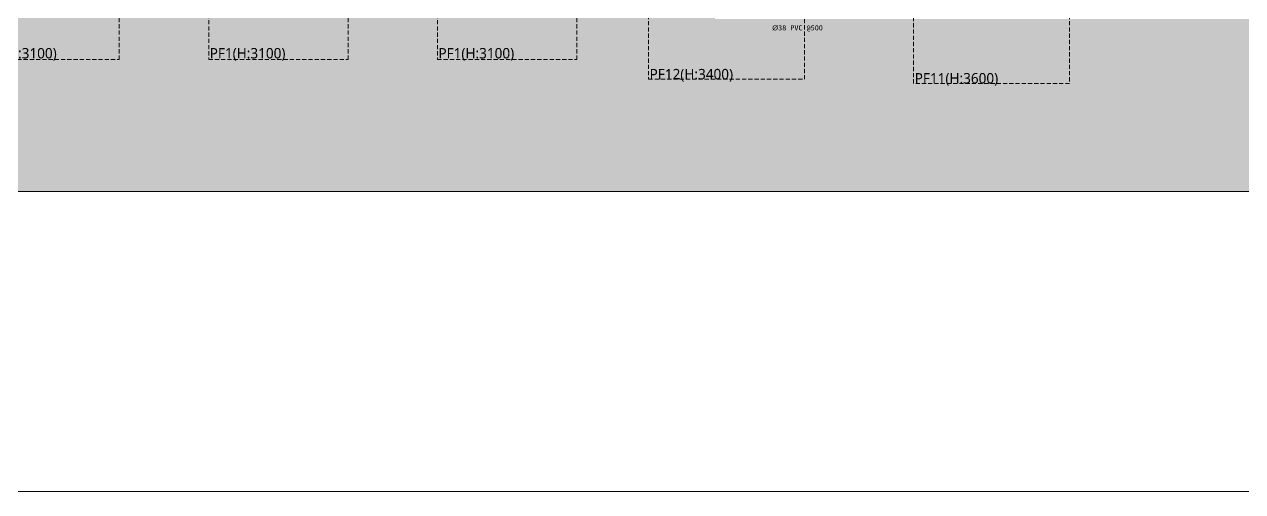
# Model space of a CAD drawing. Header units: millimetres. Extents: x 0 to 420000, y 0 to 297000.
# Drawn here: x 154798 to 213387, y 0 to 22497 of the extents above; entities that cross this region are included whole.
import ezdxf
from ezdxf.enums import TextEntityAlignment as Align

# ---------------------------------------------------------------- set-up
doc = ezdxf.new("R2010")
doc.units = ezdxf.units.MM
doc.linetypes.add('HIDDEN', pattern=[0.375, 0.25, -0.125])
doc.layers.get('Defpoints').update_dxf_attribs({"color": 140})
doc.layers.add('A-XXXX-HID', color=8, linetype='HIDDEN', lineweight=18)
doc.layers.add('A-XXXX-NPLT', color=144, linetype='Continuous', lineweight=15, plot=False)
doc.layers.add('A-XXXX-SOLD', color=252, linetype='Continuous')
doc.styles.add('돋움체', font='')
doc.styles.add('맑은고딕', font='')
doc.styles.get('돋움체').set_extended_font_data('DotumChe')
doc.styles.get('맑은고딕').set_extended_font_data('Malgun Gothic')

# ---------------------------------------------------------------- blocks, each defined once
blk = doc.blocks.new('PF1_2')
at = {"layer": 'A-XXXX-HID', "color": 0, "ltscale": 800}
blk.add_lwpolyline([(-3350, 0), (-3350, -3100), (3350, -3100), (3350, 0)], close=True, dxfattribs=at)
at = {"layer": 'A-XXXX-NPLT', "style": '맑은고딕'}
blk.add_text('PF1(H:3100)', height=500, dxfattribs=at).set_placement((-1480, -2845), align=Align.MIDDLE)
blk = doc.blocks.new('PF12')
at = {"layer": 'A-XXXX-HID', "color": 0, "ltscale": 800}
blk.add_lwpolyline([(-3750, 0), (-3750, -3400), (3750, -3400), (3750, 0)], close=True, dxfattribs=at)
at = {"layer": 'A-XXXX-NPLT', "style": '맑은고딕'}
blk.add_text('PF12(H:3400)', height=500, dxfattribs=at).set_placement((-1689, -3201), align=Align.MIDDLE)
blk = doc.blocks.new('PF11')
at = {"layer": 'A-XXXX-HID', "color": 0, "ltscale": 800}
blk.add_lwpolyline([(3750, 0), (3750, -3600), (-3750, -3600), (-3750, 0), (3750, 0)], dxfattribs=at)
at = {"layer": 'A-XXXX-NPLT', "style": '맑은고딕'}
blk.add_text('PF11(H:3600)', height=500, dxfattribs=at).set_placement((-1689, -3401), align=Align.MIDDLE)

msp = doc.modelspace()

# ---------------------------------------------------------------- hatches: boundary and pattern name
at = {"layer": 'A-XXXX-SOLD'}
h = msp.add_hatch(color=256, dxfattribs=at)
h.dxf.hatch_style = 1
edge = h.paths.add_edge_path()
edge.add_line((188012.5, 23400), (110962.5, 23400))
edge.add_line((110962.5, 23400), (110962.5, 33150))
edge.add_line((110962.5, 33150), (101437.5, 33150))
edge.add_line((101437.5, 33150), (101437.5, 32915.6))
edge.add_arc((97287.5, -3706.2), 36856.3, 83.534806, 96.465194)
edge.add_line((93137.5, 32915.6), (93137.5, 33150))
edge.add_line((93137.5, 33150), (50200, 33150))
edge.add_line((50200, 33150), (50200, 14450))
edge.add_line((50200, 14450), (373825, 14450))
edge.add_line((373825, 14450), (373825, 33150))
edge.add_line((373825, 33150), (343047.9, 33150))
edge.add_line((343047.9, 33150), (343047.9, 32941.7))
edge.add_arc((327897.9, -517956.2), 551106.3, 88.424731, 91.575269)
edge.add_line((312747.9, 32941.7), (312747.9, 33150))
edge.add_line((312747.9, 33150), (309062.5, 33150))
edge.add_line((309062.5, 33150), (309062.5, 23400))
edge.add_line((309062.5, 23400), (232012.5, 23400))
edge.add_line((232012.5, 23400), (232012.5, 22750))
edge.add_line((232012.5, 22750), (188012.5, 22750))
edge.add_line((188012.5, 22750), (188012.5, 23400))

# ---------------------------------------------------------------- linework, layer by layer
at = {"layer": 'A-XXXX-NPLT'}
for points in [[(0, 297000), (420000, 297000), (420000, 0), (0, 0)], [(373825, 14450), (14450, 14450), (14450, 282550), (373825, 282550)], [(337700, 148500), (78800, 148500), (78800, 14450), (337700, 14450)]]:
    msp.add_lwpolyline(points, close=True, dxfattribs=at)

# ---------------------------------------------------------------- block references
for name, p in [('PF1_2', (156012.5, 23900)), ('PF1_2', (167012.5, 23900)), ('PF1_2', (178012.5, 23900)), ('PF12', (188562.5, 23250)), ('PF11', (201312.5, 23250))]:
    msp.add_blockref(name, p)

# ---------------------------------------------------------------- texts
at = {"layer": 'Defpoints', "style": '돋움체'}
msp.add_text('%%C38 PVC @500', height=250, dxfattribs=at).set_placement((190758.5, 22204.7))

doc.saveas('drawing.dxf')
